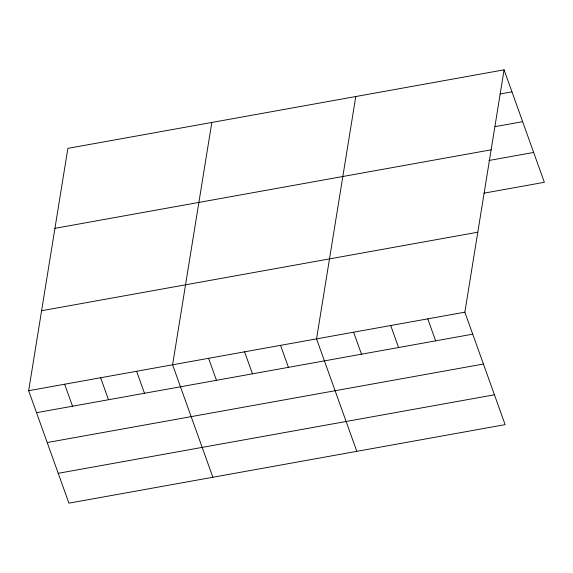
<?xml version="1.0" encoding="UTF-8"?>
<svg xmlns="http://www.w3.org/2000/svg" width="573" height="573" viewBox="0 0 573 573"><rect width="100%" height="100%" fill="white"/><g stroke="black" fill="none" stroke-linecap="round" stroke-linejoin="round"><path stroke-width="0.86" d="M504.082 69.834L464.853 312.178L505.121 424.636L68.918 503.166L28.65 390.7L67.879 148.364L504.082 69.834L544.35 182.3L483.992 193.165M211.824 122.45L172.595 364.786L212.862 477.252M355.776 96.536L316.547 338.872L356.814 451.338M499.885 94.008L511.961 91.838M495.058 126.654L522.648 121.691M54.936 228.333L491.14 149.811M488.826 160.519L533.664 152.447M41.593 310.731L477.796 232.201M28.65 390.7L464.853 312.178M36.529 412.696L472.732 334.174M47.215 442.549L483.419 364.027M58.231 473.312L494.435 394.783M427.773 318.853L435.652 340.849M390.7 325.521L398.572 347.525M353.62 332.197L361.499 354.2M280.555 345.354L288.434 367.35M244.571 351.829L252.449 373.825M208.586 358.311L216.458 380.307M136.61 371.268L144.489 393.264M100.626 377.743L108.498 399.739M64.634 384.225L72.513 406.221"/></g></svg>
